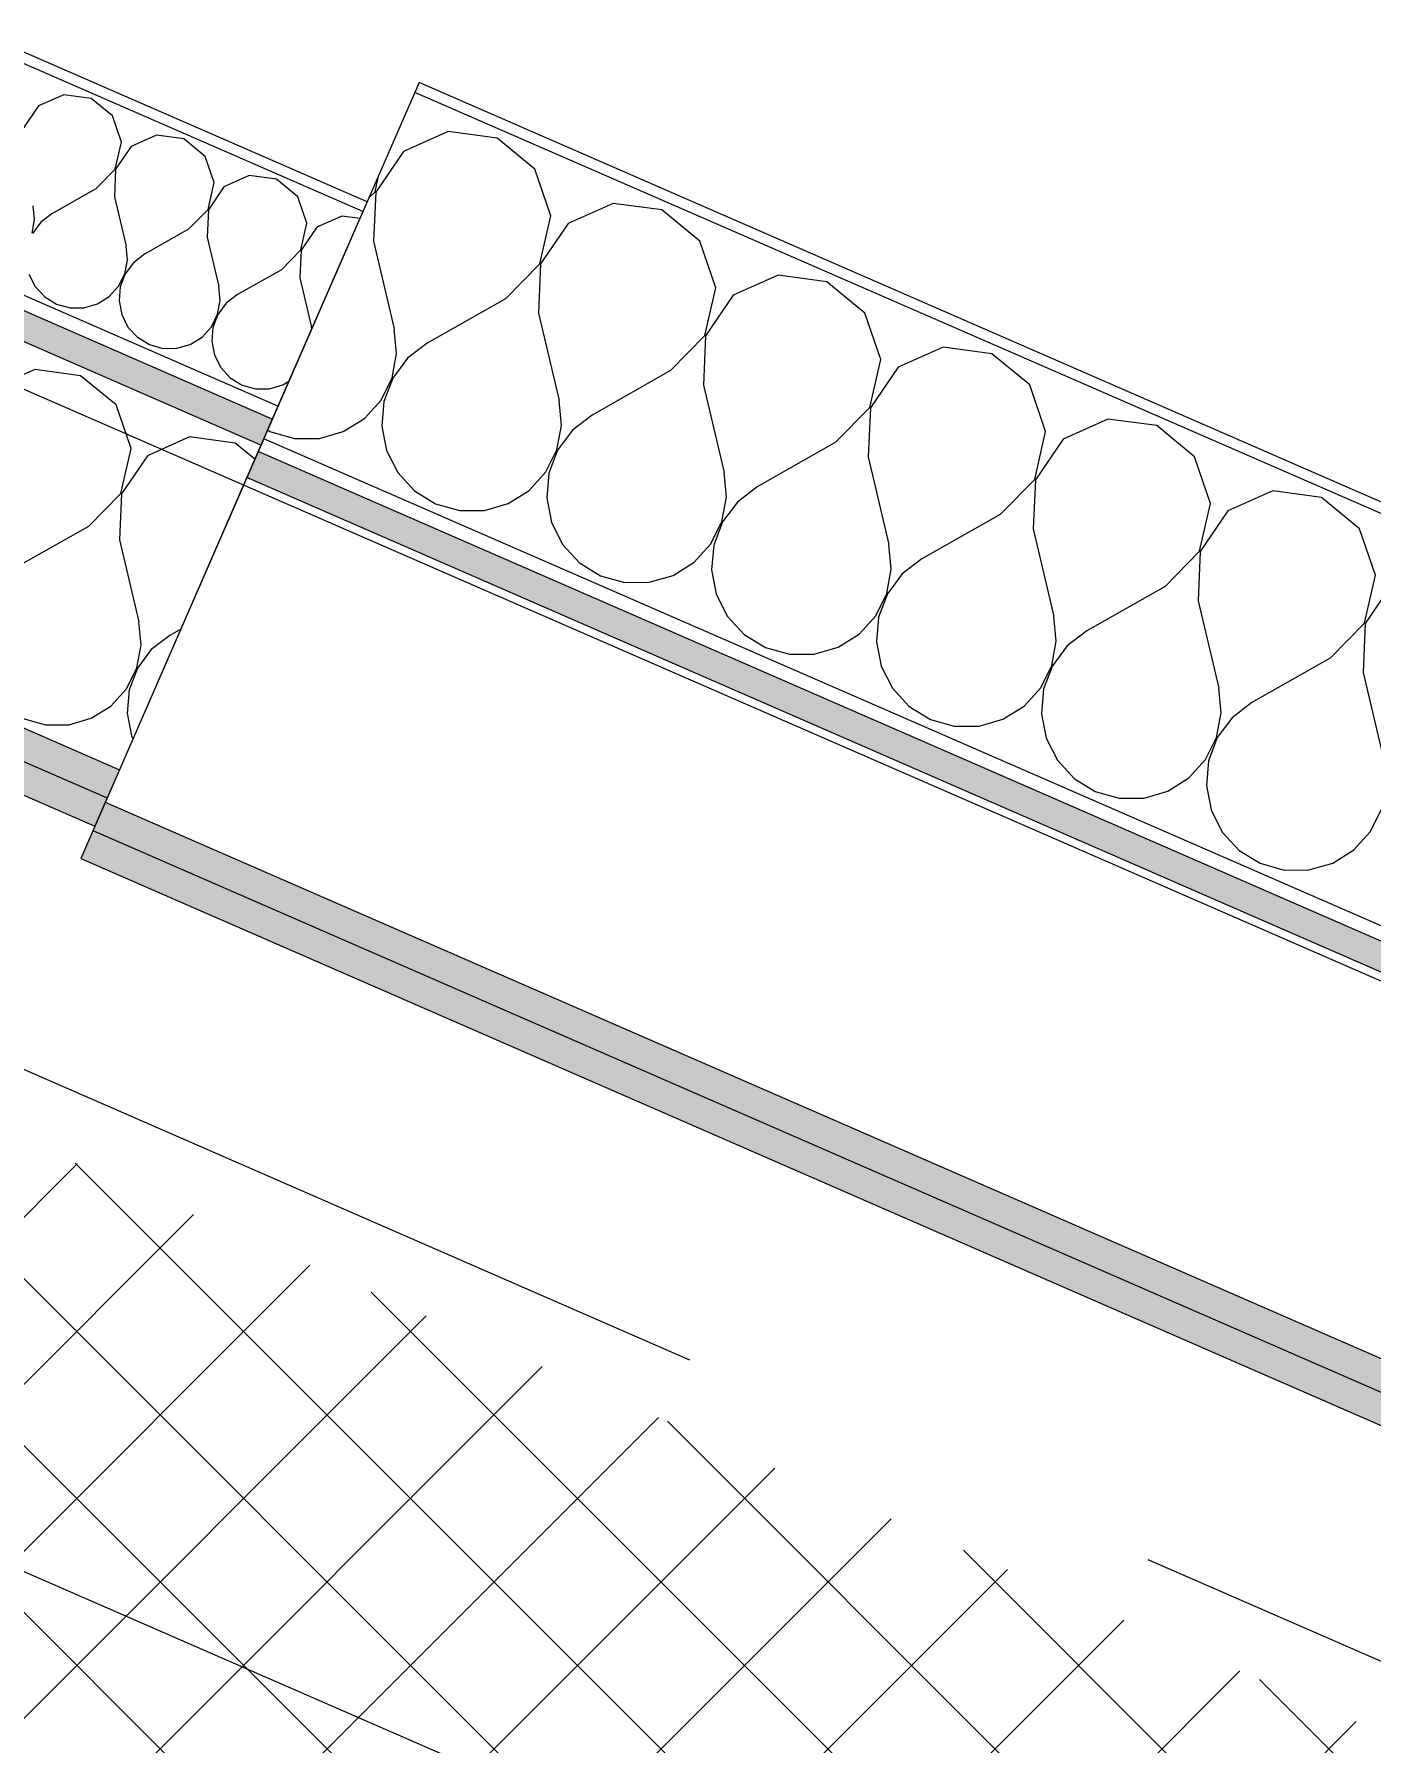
# Model space of a CAD drawing. Header units: millimetres. Extents: x -37281 to 954596, y -59787 to 956680.
# Drawn here: x 919474 to 920040, y 1346 to 2070 of the extents above; entities that cross this region are included whole.
import ezdxf
from ezdxf.enums import TextEntityAlignment as Align

# ---------------------------------------------------------------- set-up
doc = ezdxf.new("R2010")
doc.units = ezdxf.units.MM
doc.header["$MEASUREMENT"] = 0
doc.linetypes.add('Double Dashed', pattern=[1093.611073, 529.166651, -211.666656, 141.111112, -211.666656])
for name, color, linetype in [('A-15-MG_Structural_Grid', 7, 'Continuous'), ('New_A-25-M_Wall_Ext', 7, 'Continuous'), ('New_A-35-M_FFE-Zone', 7, 'Continuous'), ('New_A-95-D_Dim_Grid.Dim', 7, 'Continuous')]:
    doc.layers.add(name, color=color, linetype=linetype)
for name, color, linetype, lineweight, true_color in [('A-15-MG_Structural_Grid_Pen_No__163', 7, 'Continuous', 0, 0x750077), ('A-25-M_Wall_Int_Pen_No__102', 7, 'Continuous', 15, 0xcccccc), ('New_A-25-M_Wall_Ext_Pen_No__107', 7, 'Continuous', 15, 0xa6a6a6), ('New_A-25-M_Wall_Ext_Pen_No__147', 7, 'Continuous', 0, 0x606060), ('New_A-35-M_FFE-Zone_Pen_No__74', 7, 'Continuous', 20, 0x606060), ('New_A-95-M-SFS_Edge_Pen_No__252', 7, 'Continuous', 13, 0xe8e8e8)]:
    doc.layers.add(name, color=color, linetype=linetype, lineweight=lineweight, true_color=true_color)
for name, color, linetype, lineweight in [('New_A-25-M_Wall_Ext_Pen_No__1', 7, 'Continuous', 13), ('New_A-25-M_Wall_Ext_Pen_No__150', 7, 'Continuous', 0), ('New_A-95-D_Dim_Grid.Dim_Pen_No__4', 7, 'Continuous', 20), ('New_ArchiCAD Zone Stamps_Pen_No__9', 7, 'Continuous', 13)]:
    doc.layers.add(name, color=color, linetype=linetype, lineweight=lineweight)
doc.styles.add('GENERATED_STYLE_2', font='')
doc.styles.add('GENERATED_STYLE_3', font='')
doc.styles.add('GENERATED_STYLE_4', font='')
doc.styles.get('GENERATED_STYLE_2').set_extended_font_data('Arial', bold=True)
doc.styles.get('GENERATED_STYLE_3').set_extended_font_data('Arial')
doc.styles.get('GENERATED_STYLE_4').set_extended_font_data('Swis721 BT')
doc.dimstyles.new('GENERATED_STYLE__4', dxfattribs={"dimtxt": 300, "dimasz": 95, "dimexe": 0.18, "dimexo": 0, "dimgap": 0.09, "dimtad": 1, "dimdec": 0, "dimzin": 0, "dimdsep": 46, "dimtxsty": 'GENERATED_STYLE_4', "dimblk": 'ARROWHEAD_2', "dimblk1": 'ARROWHEAD_2', "dimblk2": 'ARROWHEAD_2', "dimcen": 0.09, "dimclrd": 7, "dimclre": 7, "dimclrt": 7, "dimadec": 0, "dimazin": 0, "dimtfac": 1, "dimtdec": 4, "dimtmove": 0, "dimatfit": 3, "dimfxl": 1, "dimtolj": 1, "dimtzin": 0, "dimarcsym": 0})
pattern_1 = [(0, (864302.5, 0), (0, 173.2051), [0, -100]), (0, (864352.5, 86.6), (0, 173.2051), [0, -100])]

# ---------------------------------------------------------------- blocks, each defined once
blk = doc.blocks.new('Project Lab 4_INB 2208_58_1', base_point=(914902.9, -2909.93))
at = {"layer": 'New_A-35-M_FFE-Zone_Pen_No__74', "linetype": 'Continuous'}
blk.add_line((920493.07, 972.36), (914033.94, 3788.86), dxfattribs=at)
at = {"layer": 'New_ArchiCAD Zone Stamps_Pen_No__9'}
for tag, height, style, p in [('ROOM_NAME', 250, 'GENERATED_STYLE_2', (914375.39, -1483.46)), ('zoneNameLine2', 250, 'GENERATED_STYLE_2', (914186.96, -1915.59)), ('ROOM_NUMBER', 200, 'GENERATED_STYLE_3', (913998.53, -2336.29)), ('measuredAreaCode', 200, 'GENERATED_STYLE_3', (913841.5, -2696.4)), ('DUMMY_649', 200, 'GENERATED_STYLE_3', (914148.91, -2830.45)), ('DUMMY_650', 200, 'GENERATED_STYLE_3', (914638.25, -3043.83)), ('DUMMY_651', 133.33, 'GENERATED_STYLE_3', (914917.54, -3150.37))]:
    blk.add_attdef(tag, text='', height=height, rotation=336.44041, dxfattribs=dict(at, style=style)).set_placement(p, align=Align.TOP_LEFT)
blk = doc.blocks.new('*X717', base_point=(864302.5, 0))
at = {"layer": 'New_A-25-M_Wall_Ext_Pen_No__107', "linetype": 'Continuous'}
for p, q in [((919486.71, 2044.07), (919476.02, 2039.3)), ((919498.32, 2042.5), (919486.71, 2044.07)), ((919507.37, 2035.07), (919498.32, 2042.5)), ((919476.02, 2039.3), (919469.42, 2029.63)), ((919511.15, 2023.98), (919507.37, 2035.07)), ((919526, 2026.94), (919515.3, 2022.17)), ((919537.6, 2025.37), (919526, 2026.94)), ((919508.55, 2012.57), (919511.15, 2023.98)), ((919515.3, 2022.17), (919508.71, 2012.5)), ((919546.65, 2017.94), (919537.6, 2025.37)), ((919500.33, 2004.22), (919508.55, 2012.57)), ((919508.71, 2012.5), (919508.19, 2000.8)), ((919550.44, 2006.85), (919546.65, 2017.94)), ((919547.83, 1995.44), (919550.44, 2006.85)), ((919554.59, 2005.04), (919547.99, 1995.37)), ((919565.28, 2009.81), (919554.59, 2005.04)), ((919576.89, 2008.24), (919565.28, 2009.81)), ((919585.94, 2000.81), (919576.89, 2008.24)), ((919500.33, 2004.22), (919481.69, 1993.65)), ((919508.19, 2000.8), (919513.12, 1979.94)), ((919589.72, 1989.72), (919585.94, 2000.81)), ((919473.31, 1985.37), (919474.39, 1991.19)), ((919477, 1990.05), (919473.47, 1985.3)), ((919474.39, 1991.19), (919473.83, 1997.07)), ((919481.69, 1993.65), (919477, 1990.05)), ((919539.61, 1987.09), (919547.83, 1995.44)), ((919547.99, 1995.37), (919547.47, 1983.67)), ((919604.57, 1992.68), (919593.87, 1987.91)), ((919612.13, 1991.66), (919604.57, 1992.68)), ((919539.61, 1987.09), (919520.98, 1976.52)), ((919547.47, 1983.67), (919552.4, 1962.81)), ((919587.12, 1978.31), (919589.72, 1989.72)), ((919593.87, 1987.91), (919587.28, 1978.24)), ((919513.67, 1974.06), (919513.12, 1979.94)), ((919520.98, 1976.52), (919516.29, 1972.92)), ((919578.9, 1969.96), (919587.12, 1978.31)), ((919587.28, 1978.24), (919586.76, 1966.54)), ((919512.6, 1968.24), (919513.67, 1974.06)), ((919516.29, 1972.92), (919512.76, 1968.17)), ((919578.9, 1969.96), (919560.26, 1959.39)), ((919471.99, 1968.08), (919474.65, 1962.8)), ((919474.65, 1962.8), (919478.66, 1958.46)), ((919506, 1958.56), (919509.98, 1962.94)), ((919509.98, 1962.94), (919512.6, 1968.24)), ((919510.66, 1962.65), (919510.15, 1956.76)), ((919512.76, 1968.17), (919510.66, 1962.65)), ((919552.96, 1956.93), (919552.4, 1962.81)), ((919586.76, 1966.54), (919591.69, 1945.68)), ((919478.66, 1958.46), (919483.7, 1955.37)), ((919483.7, 1955.37), (919489.39, 1953.77)), ((919495.31, 1953.8), (919500.99, 1955.44)), ((919500.99, 1955.44), (919506, 1958.56)), ((919510.15, 1956.76), (919511.27, 1950.95)), ((919551.88, 1951.11), (919552.96, 1956.93)), ((919555.57, 1955.79), (919552.04, 1951.04)), ((919560.26, 1959.39), (919555.57, 1955.79)), ((919489.39, 1953.77), (919495.31, 1953.8)), ((919511.27, 1950.95), (919513.94, 1945.67)), ((919549.26, 1945.81), (919551.88, 1951.11)), ((919552.04, 1951.04), (919549.94, 1945.52)), ((919513.94, 1945.67), (919517.94, 1941.33)), ((919517.94, 1941.33), (919522.99, 1938.24)), ((919540.27, 1938.31), (919545.29, 1941.43)), ((919545.29, 1941.43), (919549.26, 1945.81)), ((919549.94, 1945.52), (919549.44, 1939.63)), ((919549.44, 1939.63), (919550.56, 1933.82)), ((919591.76, 1944.94), (919591.69, 1945.68)), ((919522.99, 1938.24), (919528.68, 1936.64)), ((919528.68, 1936.64), (919534.59, 1936.67)), ((919534.59, 1936.67), (919540.27, 1938.31)), ((919550.56, 1933.82), (919553.22, 1928.54)), ((919553.22, 1928.54), (919557.23, 1924.2)), ((919557.23, 1924.2), (919562.27, 1921.11)), ((919562.27, 1921.11), (919567.96, 1919.51)), ((919567.96, 1919.51), (919573.88, 1919.54)), ((919573.88, 1919.54), (919579.56, 1921.18)), ((919579.56, 1921.18), (919582.08, 1922.75))]:
    blk.add_line(p, q, dxfattribs=at)
blk = doc.blocks.new('*X718', base_point=(864302.5, 0))
at = {"layer": 'New_A-25-M_Wall_Ext_Pen_No__150', "linetype": 'Continuous'}
for p, q in [((919474.52, 1927.68), (919456.69, 1919.74)), ((919493.86, 1925.06), (919474.52, 1927.68)), ((919508.94, 1912.67), (919493.86, 1925.06)), ((919515.26, 1894.2), (919508.94, 1912.67)), ((919540, 1899.13), (919522.17, 1891.19)), ((919559.34, 1896.51), (919540, 1899.13)), ((919567.66, 1889.68), (919559.34, 1896.51)), ((919510.91, 1875.17), (919515.26, 1894.2)), ((919522.17, 1891.19), (919511.18, 1875.05)), ((919497.21, 1861.27), (919510.91, 1875.17)), ((919511.18, 1875.05), (919510.31, 1855.56)), ((919497.21, 1861.27), (919466.15, 1843.64)), ((919510.31, 1855.56), (919518.53, 1820.8)), ((919519.46, 1810.99), (919518.53, 1820.8)), ((919536.29, 1817.74), (919531.63, 1815.09)), ((919517.66, 1801.3), (919519.46, 1810.99)), ((919531.63, 1815.09), (919523.81, 1809.09)), ((919523.81, 1809.09), (919517.93, 1801.19)), ((919513.29, 1792.47), (919517.66, 1801.3)), ((919517.93, 1801.19), (919514.43, 1791.97)), ((919506.67, 1785.17), (919513.29, 1792.47)), ((919514.43, 1791.97), (919513.59, 1782.16)), ((919498.31, 1779.96), (919506.67, 1785.17)), ((919513.59, 1782.16), (919515.46, 1772.48)), ((919469.5, 1779.84), (919478.99, 1777.19)), ((919478.99, 1777.19), (919488.84, 1777.23)), ((919488.84, 1777.23), (919498.31, 1779.96)), ((919515.46, 1772.48), (919516.05, 1771.31))]:
    blk.add_line(p, q, dxfattribs=at)
blk = doc.blocks.new('Wall_224_1', base_point=(919499.92, 1734.32))
at = {"layer": 'New_A-25-M_Wall_Ext', "linetype": 'Continuous', "lineweight": 0, "true_color": 0x000000}
h = blk.add_hatch(dxfattribs=at)
h.set_pattern_fill('Plaster_0001', color=178, style=0, pattern_type=2)
h.set_pattern_definition(pattern_1)
h.paths.add_polyline_path([(919615.23, 1998.77), (918579.65, 2450.33), (918577.85, 2446.21), (919613.43, 1994.64)])
at = {"layer": 'New_A-25-M_Wall_Ext_Pen_No__107', "linetype": 'Continuous'}
for points in [[(918469.53, 2197.8), (919505.11, 1746.23), (919510.31, 1758.15), (918474.73, 2209.71)], [(918464.34, 2185.88), (919499.92, 1734.32), (919505.11, 1746.23), (918469.53, 2197.8)]]:
    blk.add_hatch(color=256, dxfattribs=at).paths.add_polyline_path(points)
at = {"layer": 'New_A-25-M_Wall_Ext_Pen_No__147', "linetype": 'Continuous'}
blk.add_hatch(color=256, dxfattribs=at).paths.add_polyline_path([(919575.06, 1906.65), (918539.48, 2358.21), (918534.69, 2347.21), (919570.27, 1895.65)])
at = {"layer": 'New_A-25-M_Wall_Ext_Pen_No__1', "linetype": 'Continuous'}
for p, q in [((919613.43, 1994.64), (918577.85, 2446.21)), ((919577.46, 1912.15), (918541.88, 2363.71)), ((919575.06, 1906.65), (918539.48, 2358.21)), ((919570.27, 1895.65), (918534.69, 2347.21)), ((918474.73, 2209.71), (919510.31, 1758.15)), ((918469.53, 2197.8), (919505.11, 1746.23))]:
    blk.add_line(p, q, dxfattribs=at)
at = {"layer": 'New_A-25-M_Wall_Ext_Pen_No__1', "linetype": 'Continuous', "flags": 128}
for points in [[(919615.23, 1998.77), (918579.65, 2450.33)], [(918464.34, 2185.88), (919499.92, 1734.32)], [(919615.23, 1998.77), (919613.43, 1994.64)], [(919613.43, 1994.64), (919577.46, 1912.15)], [(919577.46, 1912.15), (919575.06, 1906.65)], [(919575.06, 1906.65), (919570.27, 1895.65)], [(919570.27, 1895.65), (919510.31, 1758.15)], [(919510.31, 1758.15), (919505.11, 1746.23)], [(919505.11, 1746.23), (919499.92, 1734.32)]]:
    blk.add_lwpolyline(points, dxfattribs=at)
at = {"layer": 'New_A-25-M_Wall_Ext', "color": 250, "lineweight": 50, "true_color": 0x2a2a2a}
for name in ['*X717', '*X718']:
    blk.add_blockref(name, (864302.5, 0), dxfattribs=at)
blk = doc.blocks.new('*X723', base_point=(864302.5, 0))
at = {"layer": 'New_A-25-M_Wall_Ext_Pen_No__107', "linetype": 'Continuous'}
for p, q in [((919649.6, 2028.51), (919630.58, 2020.04)), ((919670.23, 2025.72), (919649.6, 2028.51)), ((919630.58, 2020.04), (919618.86, 2002.83)), ((919686.31, 2012.5), (919670.23, 2025.72)), ((919693.05, 1992.8), (919686.31, 2012.5)), ((919618.57, 2002.96), (919620.24, 2010.25)), ((919615.85, 2000.19), (919618.57, 2002.96)), ((919618.86, 2002.83), (919617.93, 1982.03)), ((919719.44, 1998.06), (919700.42, 1989.59)), ((919740.07, 1995.27), (919719.44, 1998.06)), ((919688.41, 1972.5), (919693.05, 1992.8)), ((919756.15, 1982.05), (919740.07, 1995.27)), ((919700.42, 1989.59), (919688.7, 1972.38)), ((919617.93, 1982.03), (919626.7, 1944.96)), ((919762.89, 1962.35), (919756.15, 1982.05)), ((919673.8, 1957.67), (919688.41, 1972.5)), ((919688.7, 1972.38), (919687.77, 1951.58)), ((919758.25, 1942.05), (919762.89, 1962.35)), ((919789.28, 1967.61), (919770.26, 1959.13)), ((919809.91, 1964.82), (919789.28, 1967.61)), ((919825.99, 1951.6), (919809.91, 1964.82)), ((919673.8, 1957.67), (919640.67, 1938.87)), ((919770.26, 1959.13), (919758.54, 1941.93)), ((919687.77, 1951.58), (919696.54, 1914.51)), ((919832.72, 1931.89), (919825.99, 1951.6)), ((919627.69, 1934.5), (919626.7, 1944.96)), ((919743.64, 1927.22), (919758.25, 1942.05)), ((919758.54, 1941.93), (919757.61, 1921.13)), ((919625.78, 1924.16), (919627.69, 1934.5)), ((919632.33, 1932.47), (919626.06, 1924.04)), ((919640.67, 1938.87), (919632.33, 1932.47)), ((919859.12, 1937.15), (919840.1, 1928.68)), ((919879.75, 1934.36), (919859.12, 1937.15)), ((919895.83, 1921.14), (919879.75, 1934.36)), ((919743.64, 1927.22), (919710.51, 1908.42)), ((919828.09, 1911.6), (919832.72, 1931.89)), ((919840.1, 1928.68), (919828.38, 1911.47)), ((919621.11, 1914.74), (919625.78, 1924.16)), ((919626.06, 1924.04), (919622.33, 1914.21)), ((919757.61, 1921.13), (919766.38, 1884.05)), ((919902.56, 1901.44), (919895.83, 1921.14)), ((919614.05, 1906.96), (919621.11, 1914.74)), ((919622.33, 1914.21), (919621.43, 1903.74)), ((919697.53, 1904.04), (919696.54, 1914.51)), ((919813.48, 1896.76), (919828.09, 1911.6)), ((919828.38, 1911.47), (919827.45, 1890.67)), ((919605.13, 1901.39), (919614.05, 1906.96)), ((919621.43, 1903.74), (919623.42, 1893.42)), ((919695.62, 1893.71), (919697.53, 1904.04)), ((919710.51, 1908.42), (919702.17, 1902.02)), ((919928.96, 1906.7), (919909.94, 1898.23)), ((919949.59, 1903.91), (919928.96, 1906.7)), ((919965.67, 1890.69), (919949.59, 1903.91)), ((919573.07, 1902.09), (919574.4, 1901.27)), ((919574.4, 1901.27), (919584.52, 1898.44)), ((919584.52, 1898.44), (919595.04, 1898.48)), ((919595.04, 1898.48), (919605.13, 1901.39)), ((919702.17, 1902.02), (919695.9, 1893.59)), ((919813.48, 1896.76), (919780.35, 1877.96)), ((919897.93, 1881.14), (919902.56, 1901.44)), ((919909.94, 1898.23), (919898.22, 1881.02)), ((919623.42, 1893.42), (919628.16, 1884.04)), ((919690.95, 1884.29), (919695.62, 1893.71)), ((919695.9, 1893.59), (919692.17, 1883.76)), ((919827.45, 1890.67), (919836.22, 1853.6)), ((919972.4, 1870.99), (919965.67, 1890.69)), ((919628.16, 1884.04), (919635.28, 1876.31)), ((919683.89, 1876.5), (919690.95, 1884.29)), ((919692.17, 1883.76), (919691.27, 1873.29)), ((919767.37, 1873.59), (919766.38, 1884.05)), ((919635.28, 1876.31), (919644.24, 1870.82)), ((919674.97, 1870.94), (919683.89, 1876.5)), ((919780.35, 1877.96), (919772.01, 1871.57)), ((919883.32, 1866.31), (919897.93, 1881.14)), ((919898.22, 1881.02), (919897.29, 1860.22)), ((919998.8, 1876.25), (919979.78, 1867.77)), ((920019.43, 1873.46), (919998.8, 1876.25)), ((919644.24, 1870.82), (919654.36, 1867.99)), ((919654.36, 1867.99), (919664.87, 1868.03)), ((919664.87, 1868.03), (919674.97, 1870.94)), ((919691.27, 1873.29), (919693.26, 1862.97)), ((919765.45, 1863.25), (919767.37, 1873.59)), ((919772.01, 1871.57), (919765.74, 1863.13)), ((919967.77, 1850.69), (919972.4, 1870.99)), ((919979.78, 1867.77), (919968.05, 1850.57)), ((920035.51, 1860.24), (920019.43, 1873.46)), ((919693.26, 1862.97), (919698, 1853.58)), ((919760.79, 1853.84), (919765.45, 1863.25)), ((919765.74, 1863.13), (919762.01, 1853.31)), ((919883.32, 1866.31), (919850.19, 1847.51)), ((919897.29, 1860.22), (919906.06, 1823.15)), ((920042.24, 1840.53), (920035.51, 1860.24)), ((919698, 1853.58), (919705.12, 1845.85)), ((919753.73, 1846.05), (919760.79, 1853.84)), ((919762.01, 1853.31), (919761.11, 1842.83)), ((919837.21, 1843.14), (919836.22, 1853.6)), ((919705.12, 1845.85), (919714.08, 1840.36)), ((919744.81, 1840.49), (919753.73, 1846.05)), ((919850.19, 1847.51), (919841.85, 1841.11)), ((919953.16, 1835.86), (919967.77, 1850.69)), ((919968.05, 1850.57), (919967.13, 1829.77)), ((919714.08, 1840.36), (919724.2, 1837.53)), ((919734.71, 1837.57), (919744.81, 1840.49)), ((919761.11, 1842.83), (919763.1, 1832.51)), ((919835.29, 1832.8), (919837.21, 1843.14)), ((919841.85, 1841.11), (919835.58, 1832.68)), ((920037.61, 1820.24), (920042.24, 1840.53)), ((919724.2, 1837.53), (919734.71, 1837.57)), ((919763.1, 1832.51), (919767.84, 1823.13)), ((919830.63, 1823.38), (919835.29, 1832.8)), ((919835.58, 1832.68), (919831.85, 1822.85)), ((919953.16, 1835.86), (919920.03, 1817.06)), ((920049.62, 1837.32), (920037.89, 1820.11)), ((919967.13, 1829.77), (919975.9, 1792.69)), ((919767.84, 1823.13), (919774.96, 1815.4)), ((919823.57, 1815.59), (919830.63, 1823.38)), ((919831.85, 1822.85), (919830.95, 1812.38)), ((919907.05, 1812.68), (919906.06, 1823.15)), ((919920.03, 1817.06), (919911.69, 1810.66)), ((920023, 1805.4), (920037.61, 1820.24)), ((920037.89, 1820.11), (920036.97, 1799.31)), ((919774.96, 1815.4), (919783.92, 1809.91)), ((919783.92, 1809.91), (919794.04, 1807.08)), ((919804.55, 1807.12), (919814.65, 1810.03)), ((919814.65, 1810.03), (919823.57, 1815.59)), ((919830.95, 1812.38), (919832.94, 1802.06)), ((919905.13, 1802.35), (919907.05, 1812.68)), ((919911.69, 1810.66), (919905.42, 1802.22)), ((919794.04, 1807.08), (919804.55, 1807.12)), ((919832.94, 1802.06), (919837.68, 1792.68)), ((919900.47, 1792.93), (919905.13, 1802.35)), ((919905.42, 1802.22), (919901.69, 1792.4)), ((920023, 1805.4), (919989.87, 1786.6)), ((920036.97, 1799.31), (920045.74, 1762.24)), ((919837.68, 1792.68), (919844.8, 1784.95)), ((919893.41, 1785.14), (919900.47, 1792.93)), ((919901.69, 1792.4), (919900.78, 1781.93)), ((919976.89, 1782.23), (919975.9, 1792.69)), ((919844.8, 1784.95), (919853.76, 1779.46)), ((919884.49, 1779.58), (919893.41, 1785.14)), ((919900.78, 1781.93), (919902.78, 1771.61)), ((919974.97, 1771.89), (919976.89, 1782.23)), ((919981.53, 1780.2), (919975.26, 1771.77)), ((919989.87, 1786.6), (919981.53, 1780.2)), ((919853.76, 1779.46), (919863.88, 1776.63)), ((919863.88, 1776.63), (919874.39, 1776.67)), ((919874.39, 1776.67), (919884.49, 1779.58)), ((919902.78, 1771.61), (919907.52, 1762.22)), ((919970.31, 1762.47), (919974.97, 1771.89)), ((919975.26, 1771.77), (919971.53, 1761.94)), ((919907.52, 1762.22), (919914.64, 1754.49)), ((919963.25, 1754.69), (919970.31, 1762.47)), ((919971.53, 1761.94), (919970.62, 1751.47)), ((919914.64, 1754.49), (919923.6, 1749)), ((919954.33, 1749.13), (919963.25, 1754.69)), ((919970.62, 1751.47), (919972.62, 1741.15)), ((919923.6, 1749), (919933.72, 1746.17)), ((919933.72, 1746.17), (919944.23, 1746.21)), ((919944.23, 1746.21), (919954.33, 1749.13)), ((919972.62, 1741.15), (919977.36, 1731.77)), ((920040.15, 1732.02), (920044.81, 1741.44)), ((919977.36, 1731.77), (919984.48, 1724.04)), ((920033.09, 1724.23), (920040.15, 1732.02)), ((919984.48, 1724.04), (919993.44, 1718.55)), ((920024.17, 1718.67), (920033.09, 1724.23)), ((919993.44, 1718.55), (920003.56, 1715.72)), ((920003.56, 1715.72), (920014.07, 1715.76)), ((920014.07, 1715.76), (920024.17, 1718.67))]:
    blk.add_line(p, q, dxfattribs=at)
blk = doc.blocks.new('Wall_226_1', base_point=(919637.22, 2049.18))
at = {"layer": 'New_A-25-M_Wall_Ext', "linetype": 'Continuous', "lineweight": 0, "true_color": 0x000000}
h = blk.add_hatch(dxfattribs=at)
h.set_pattern_fill('Plaster_0001', color=178, style=0, pattern_type=2)
h.set_pattern_definition(pattern_1)
h.paths.add_polyline_path([(919635.42, 2045.06), (920456.05, 1687.23), (920457.84, 1691.35), (919637.22, 2049.18)])
at = {"layer": 'New_A-25-M_Wall_Ext_Pen_No__107', "linetype": 'Continuous'}
for points in [[(919499.12, 1732.48), (920319.75, 1374.65), (920324.94, 1386.57), (919504.31, 1744.4)], [(919493.92, 1720.57), (920314.55, 1362.73), (920319.75, 1374.65), (919499.12, 1732.48)]]:
    blk.add_hatch(color=256, dxfattribs=at).paths.add_polyline_path(points)
at = {"layer": 'New_A-25-M_Wall_Ext_Pen_No__147', "linetype": 'Continuous'}
blk.add_hatch(color=256, dxfattribs=at).paths.add_polyline_path([(919564.27, 1881.9), (920384.9, 1524.06), (920389.69, 1535.06), (919569.07, 1892.9)])
at = {"layer": 'New_A-25-M_Wall_Ext_Pen_No__1', "linetype": 'Continuous'}
for p, q in [((920456.05, 1687.23), (919635.42, 2045.06)), ((920392.09, 1540.56), (919571.46, 1898.4)), ((920389.69, 1535.06), (919569.07, 1892.9)), ((920384.9, 1524.06), (919564.27, 1881.9)), ((919504.31, 1744.4), (920324.94, 1386.57)), ((919499.12, 1732.48), (920319.75, 1374.65))]:
    blk.add_line(p, q, dxfattribs=at)
at = {"layer": 'New_A-25-M_Wall_Ext_Pen_No__1', "linetype": 'Continuous', "flags": 128}
for points in [[(919637.22, 2049.18), (919493.92, 1720.57)], [(920457.84, 1691.35), (919637.22, 2049.18)], [(919493.92, 1720.57), (920314.55, 1362.73)]]:
    blk.add_lwpolyline(points, dxfattribs=at)
at = {"layer": 'New_A-25-M_Wall_Ext', "color": 250, "lineweight": 50, "true_color": 0x2a2a2a}
blk.add_blockref('*X723', (864302.5, 0), dxfattribs=at)
blk = doc.blocks.new('Standard grid marker_2')
at = {"layer": 'A-15-MG_Structural_Grid_Pen_No__163', "linetype": 'Double Dashed'}
blk.add_line((1909.1, 0), (86140.28, 0), dxfattribs=at)
at = {"layer": 'A-15-MG_Structural_Grid_Pen_No__163', "style": 'GENERATED_STYLE_4'}
for tag, p in [('AC_MarkerText_1_0', (-500, 952.49)), ('AC_MarkerText_1_1', (88549.38, 952.49))]:
    blk.add_attdef(tag, text='', height=350, rotation=360, dxfattribs=at).set_placement(p, align=Align.MIDDLE_CENTER)
blk = doc.blocks.new('*D779', base_point=(864302.5, 0))
at = {"layer": 'New_A-95-D_Dim_Grid.Dim_Pen_No__4', "linetype": 'Continuous'}
for p, q in [((918829.14, 4135.81), (918754.19, 3963.94)), ((918849.72, 4092.74), (918733.61, 4007)), ((918791.66, 4049.87), (918735.63, 4074.3)), ((927041.47, 452.55), (918791.66, 4049.87)), ((927078.94, 538.48), (927003.99, 366.61)), ((926983.41, 409.68), (927099.53, 495.42)), ((934374.63, -2745.07), (927041.47, 452.55))]:
    blk.add_line(p, q, dxfattribs=at)
at = {"layer": 'New_A-95-D_Dim_Grid.Dim_Pen_No__4', "insert": (922454.79, 2518.02), "char_height": 300, "attachment_point": 7, "rotation": 336.44041, "style": 'GENERATED_STYLE_4'}
blk.add_mtext('\\A1;{\\fSwis721 BT|b0|i0|c0|p34;9,000}', dxfattribs=at)
blk = doc.blocks.new('ARROWHEAD_2')
at = {"color": 0, "linetype": 'Continuous', "lineweight": 0}
for p, q in [((-0.3781, -0.655), (0.3781, 0.655)), ((0, 0), (-1, 0))]:
    blk.add_line(p, q, dxfattribs=at)

msp = doc.modelspace()

# ---------------------------------------------------------------- hatches: boundary and pattern name
at = {"layer": 'A-25-M_Wall_Int_Pen_No__102', "linetype": 'Continuous'}
h = msp.add_hatch(dxfattribs=at)
h.set_pattern_fill('Grid_5x5_Diagonal_0001', color=256, style=0, pattern_type=2)
h.set_pattern_definition([(45, (864302.5, 0), (-35.35534, 35.35534), []), (135, (864302.5, 0), (35.35534, 35.35534), [])])
h.paths.add_polyline_path([(909070.82, -19356.44), (913833.17, -8434.86), (909543.44, -6564.32), (912057.59, -798.6), (914121.02, 3933.49), (938575.98, -6730.15), (929236.03, -28149.47)])

# ---------------------------------------------------------------- linework, layer by layer
at = {"layer": 'New_A-95-M-SFS_Edge_Pen_No__252', "linetype": 'Continuous', "flags": 128}
msp.add_lwpolyline([(909011.17, -19493.23), (929337.77, -28356.64), (938853.89, -6533.16), (918080.86, 2524.91)], dxfattribs=at)

# ---------------------------------------------------------------- block references
at = {"layer": 'A-15-MG_Structural_Grid', "color": 8, "linetype": 'Continuous', "lineweight": 15, "zscale": 1000, "rotation": 336.440411583993}
msp.add_blockref('Standard grid marker_2', (872406.4, 22153.24), dxfattribs=at)
at = {"layer": 'New_A-25-M_Wall_Ext', "color": 250, "lineweight": 50, "true_color": 0x2a2a2a}
for name, p in [('Wall_224_1', (919499.92, 1734.32)), ('Wall_226_1', (919637.22, 2049.18))]:
    msp.add_blockref(name, p, dxfattribs=at)
at = {"layer": 'New_A-35-M_FFE-Zone', "linetype": 'Continuous'}
msp.add_blockref('Project Lab 4_INB 2208_58_1', (914902.9, -2909.93), dxfattribs=at)

# ---------------------------------------------------------------- dimensions: what is measured, and where the dimension line sits
at = {"layer": 'New_A-95-D_Dim_Grid.Dim', "linetype": 'Continuous'}
dim = msp.add_linear_dim(base=(918791.66, 4049.87), p1=(927063.81, 503.78), p2=(918791.66, 4049.87), angle=156.44041, dimstyle='GENERATED_STYLE__4', dxfattribs=at)
dim.commit()
dim.dimension.update_dxf_attribs({"geometry": '*D779', "text_midpoint": (923000.42, 2443.74), "dimtype": 160, "text_rotation": 336.44041})

doc.saveas('drawing.dxf')
